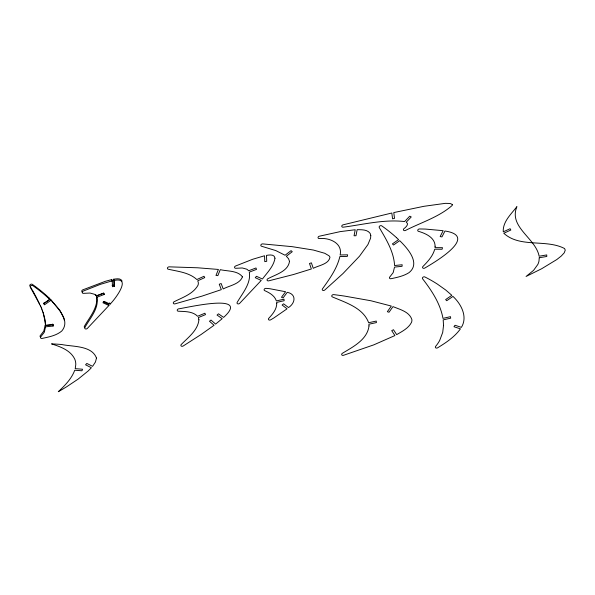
<?xml version="1.0" encoding="UTF-8"?>
<svg xmlns="http://www.w3.org/2000/svg" width="595" height="595" viewBox="0 0 595 595"><rect width="100%" height="100%" fill="white"/><g stroke="black" fill="none" stroke-linecap="round" stroke-linejoin="round"><path stroke-width="0.89" d="M52.665 324.796L45.138 325.577L45.592 326.826L53.119 326.045L52.724 324.015M53.119 326.045L53.23 324.483L45.644 325.272L43.688 314.591M45.138 325.577L43.777 331.11L40.564 335.26A1.547 1.16 -19.9 0 0 40.75 337.134M45.592 326.826L44.231 332.36L41.018 336.51A1.547 1.16 -19.9 0 0 40.609 337.915A1.547 1.16 -19.9 0 0 42.089 338.436C48.916 336.949 56.28 335.647 61.783 331.013C71.132 319.85 56.622 307.563 50.322 299.166L44.149 303.487L44.603 304.737L50.776 300.416M97 297.203L104.222 294.451L103.775 293.201L96.546 295.953C99.99 307.481 90.172 317.99 84.929 327.369A1.547 1.16 -19.9 0 0 85.316 328.871A1.547 1.16 -19.9 0 0 87.324 328.447L108.922 305.51L102.95 302.758L104.147 301.353L110.112 304.105C114.969 299.419 132.321 276.563 114.195 280.446L113.742 279.196C116.523 278.862 120.621 277.88 122.094 281.063M48.805 298.333L49.184 298.065L47.169 296.184A222.277 166.734 -19.9 0 0 32.353 284.365A1.547 1.16 -19.9 0 0 30.427 284.455A1.547 1.16 -19.9 0 0 29.884 286.017M49.184 298.065L49.638 299.315L43.472 303.636L44.603 304.737M82.422 292.004A1.547 1.16 -19.9 0 1 81.79 290.962A1.547 1.16 -19.9 0 1 82.779 289.854L105.36 281.301L111.786 279.576L112.239 280.833L100.429 284.328L83.233 291.104A1.547 1.16 -19.9 0 0 82.251 292.569A1.547 1.16 -19.9 0 0 83.731 293.342L90.001 293.045L94.389 294.242A8.888 6.664 -19.9 0 1 95.869 295.403L96.264 295.871L103.671 293.045L104.222 294.451M112.128 285.429L113.965 285.117L114.419 286.366L112.462 286.701L112.239 280.833M45.19 324.022L45.666 323.97M103.247 301.851L108.469 304.261L108.922 305.51M396.553 237.703L398.576 239.584L392.41 243.905L393.54 245.006L399.714 240.678C407.397 248.145 421.059 263.258 408.944 272.696C403.551 276.095 397.185 277.426 391.027 278.705A1.547 1.16 -19.9 0 1 389.546 278.177A1.547 1.16 -19.9 0 1 389.956 276.772L393.169 272.622L394.53 267.096L402.056 266.315L402.168 264.753L394.582 265.534C393.838 251.596 386.133 239.264 379.275 227.535A1.547 1.16 -19.9 0 1 379.818 225.974A1.547 1.16 -19.9 0 1 381.752 225.869A222.277 166.734 -19.9 0 1 396.56 237.695M49.638 299.315L47.615 297.433A222.277 166.734 -19.9 0 0 32.807 285.615A1.547 1.16 -19.9 0 0 30.881 285.704A1.547 1.16 -19.9 0 0 30.338 287.266L39.649 304.186M43.725 303.078L44.149 303.487M50.322 299.166L59.909 310.345L63.851 318.273M30.345 286.775L31.736 289.058M32.167 289.795L33.461 292.011M33.87 292.725L34.674 294.161M35.075 294.875L40.787 306.693M40.334 305.443L41.806 309.11M41.352 307.86L42.699 311.445M109.659 302.855L110.112 304.105M95.81 294.622L96.264 295.871M42.245 310.196L43.48 313.684M43.026 312.435L45.101 319.879L45.644 325.272M96.546 295.953C98.487 307.191 89.726 317.001 84.475 326.12A1.547 1.16 -19.9 0 0 84.765 327.577M64.074 318.972L64.327 320.318M114.195 280.446L114.419 286.366M113.742 279.196L113.965 285.117M111.786 279.576L111.838 281.048M276.757 303.264C276.801 309.229 272.659 314.153 268.799 318.266A1.547 1.16 -19.9 0 0 268.732 319.805A1.547 1.16 -19.9 0 0 270.636 319.835A142.309 106.75 -19.9 0 0 273.931 317.901L287.065 308.805L282.119 305.042L283.599 303.807L288.516 307.548C295.38 303.182 296.689 294.175 287.244 292.309L283.108 297.902L281.472 297.292L285.585 291.743L269.914 288.731A143.685 107.777 -19.9 0 0 266.039 288.352A1.547 1.16 -19.9 0 0 264.262 289.222A1.547 1.16 -19.9 0 0 264.723 290.65C269.461 292.733 274.697 295.663 276.37 300.921L283.986 299.196L284.179 300.706L276.682 302.401L276.757 303.264M539.256 257.747L538.973 261.079A20.118 15.091 -19.9 0 1 537.806 264.485L533.589 270.338L526.069 276.467L541.688 268.724L556.808 259.539L561.278 256.021L564.231 252.838L565.25 250.145L564.581 248.554C546.151 238.818 519.881 248.145 503.794 233.24L510.83 230.049L510.116 228.711L503.258 231.827C502.626 221.719 511.224 214.066 516.906 206.643C508.338 227.171 535.76 238.03 539.122 256.222L546.738 254.928L546.79 256.467L539.256 257.747M452.297 204.472L452.297 205.342C439.021 217.086 421.089 222.456 405.44 230.473A1.547 1.16 -19.9 0 1 403.596 230.22A1.547 1.16 -19.9 0 1 403.953 228.651C405.76 227.387 409.434 223.973 406.266 222.166L411.234 216.959L409.762 216.156L404.615 221.548C384.117 219.191 363.56 224.523 343.315 227.171A1.547 1.16 -19.9 0 1 341.768 226.301A1.547 1.16 -19.9 0 1 343.07 224.836L391.83 213.01L392.566 218.826L394.515 218.387L393.778 212.571L423.952 206.301L445.283 203.349L450.11 203.46L452.297 204.472M242.477 276.853C239.666 284.202 229.551 285.563 223.199 288.939L221.147 283.517L219.258 284.224L221.318 289.646L201.95 296.139L175.027 303.852A1.547 1.16 -19.9 0 1 173.338 303.219A1.547 1.16 -19.9 0 1 174.275 301.665C182.672 297.396 193.07 293.997 197.949 285.332A8.494 6.374 -19.9 0 0 198.15 281.896L197.704 280.81L204.732 277.62L204.018 276.281L196.841 279.546C189.195 272.495 178.061 271.454 168.34 269.238A1.547 1.16 -19.9 0 1 167.47 267.921A1.547 1.16 -19.9 0 1 169.218 266.843L197.644 267.787L218.41 269.446L215.978 275.433L217.837 275.656L220.269 269.661C227.491 271.394 237.621 270.398 242.477 276.853M289.505 261.354C288.144 271.394 275.723 274.526 268.062 278.631A1.547 1.16 -19.9 0 0 267.081 280.163A1.547 1.16 -19.9 0 0 268.717 280.847L293.603 274.488L311.356 268.985L309.489 263.496L311.386 262.834L313.253 268.315C318.734 265.37 328.745 264.306 329.994 257.181L329.057 255.813L324.766 253.292L313.416 250.049L292.234 246.672L262.715 243.898A1.547 1.16 -19.9 0 0 260.908 244.887A1.547 1.16 -19.9 0 0 261.636 246.27L275.857 250.607L285.065 255.255L291.059 250.659L292.264 251.7L286.336 256.252L288.568 258.758L289.505 261.354M198.916 319.768C197.919 330.322 188.236 337.35 181.349 344.393A1.547 1.16 -19.9 0 0 181.185 346A1.547 1.16 -19.9 0 0 183.156 346.015L201.036 334.539L214.066 325.272L209.455 321.24L211.009 320.065L215.613 324.089L222.203 318.667L217.056 315.075L218.491 313.81L223.616 317.388C251.536 292.152 186.205 307.905 178.626 308.842A1.547 1.16 -19.9 0 0 177.228 310.166A1.547 1.16 -19.9 0 0 178.448 311.23C184.911 311.564 192.698 311.259 197.577 316.265L204.896 313.238L205.52 314.614L198.373 317.566L198.916 319.768M96.479 358.064L95.453 361.998L92.589 366.334L86.811 363.426L85.561 364.802L91.385 367.732L88.194 370.953L78.19 379.067L66.893 386.616A178.864 134.165 -19.9 0 1 60.34 390.536L58.295 391.696C64.862 385.545 71.556 378.844 74.739 370.231L81.984 370.789L82.526 369.227L75.215 368.655L75.781 364.646A23.793 17.85 -19.9 0 0 74.747 359.12C70.53 350.195 60.281 346.677 51.527 343.888A175.079 131.331 -19.9 0 1 61.709 344.52C72.798 346.855 91.794 345.353 96.479 358.064M443.528 325.42L442.717 332.397L439.69 340.444A37.663 28.255 -19.9 0 1 435.652 346.35A1.547 1.16 -19.9 0 0 435.719 347.837A1.547 1.16 -19.9 0 0 437.6 347.815C446.042 342.653 454.595 337.001 460.441 328.849L453.978 326.744L454.982 325.264L461.393 327.354C467.975 316.785 461.118 303.926 452.966 296.414L446.748 300.698L445.64 299.59L451.836 295.313L445.774 290.062L437.325 284.06A175.547 131.681 -19.9 0 0 424.852 276.95A1.547 1.16 -19.9 0 0 422.933 277.24A1.547 1.16 -19.9 0 0 422.584 278.787C431.673 290.538 440.293 303.495 442.97 318.37L450.497 316.659L450.69 318.176L443.193 319.872L443.528 325.42M435.109 246.278L435.012 247.632L442.502 247.684L442.122 249.253L434.729 249.208C432.87 256.088 427.835 261.517 422.956 266.471A1.547 1.16 -19.9 0 0 422.866 268.033A1.547 1.16 -19.9 0 0 424.785 268.062C434.96 262.097 479.124 236.163 444.963 231.009L441.966 236.914L440.166 236.565L443.156 230.682L425.566 229.09A197.689 148.289 -19.9 0 0 419.52 228.963A1.547 1.16 -19.9 0 0 417.816 229.975A1.547 1.16 -19.9 0 0 418.493 231.321C425.618 233.426 435.079 237.546 435.109 246.278M274.987 258.208C273.678 266.411 267.207 272.629 262.417 279.033L256.452 276.281L255.255 277.687L261.227 280.438L239.629 303.376A1.547 1.16 -19.9 0 1 237.621 303.807A1.547 1.16 -19.9 0 1 237.234 302.297C242.485 293.179 251.246 283.369 249.305 272.131L256.527 269.379L255.976 267.973L248.569 270.799L248.175 270.331A8.888 6.664 -19.9 0 0 246.694 269.171L242.306 267.973L236.037 268.271A1.547 1.16 -19.9 0 1 234.556 267.497A1.547 1.16 -19.9 0 1 235.538 266.032L252.734 259.256L264.544 255.761L264.768 261.629L266.724 261.294L266.5 255.374C269.438 254.92 274.533 254.035 274.987 258.208M370.789 235.59L370.566 238.216L367.911 244.59L359.484 256.229L342.988 273.551L324.758 290.033A1.547 1.16 -19.9 0 1 322.773 290.338A1.547 1.16 -19.9 0 1 322.497 288.82C329.578 278.899 337.045 268.605 339.871 256.542L347.316 256.393L347.629 254.824L340.139 254.972C342.876 242.924 329.042 237.45 319.262 238.573A1.547 1.16 -19.9 0 1 318.035 237.554A1.547 1.16 -19.9 0 1 319.337 236.215L340.288 231.604L355.215 229.744L354.055 235.769L355.988 235.724L357.156 229.67C361.596 229.782 367.249 229.335 370.172 233.411L370.789 235.59M369.004 325.941C367.353 339.663 353.08 346.803 342.497 353.229A1.547 1.16 -19.9 0 0 341.753 354.799A1.547 1.16 -19.9 0 0 343.479 355.312L373.742 344.877L394.916 335.565L391.711 330.642L393.488 329.727L396.679 334.628C402.116 331.422 408.43 328.328 411.45 322.475A8.65 6.493 -19.9 0 0 411.866 319.56C409.36 311.661 399.788 309.467 392.983 306.611L389.018 312.263L387.352 311.698L391.302 306.053L370.923 300.758L344.602 296.094A508.413 381.365 -19.9 0 0 333.743 294.614A1.547 1.16 -19.9 0 0 331.891 295.492A1.547 1.16 -19.9 0 0 332.426 296.935C345.725 302.639 363.143 307.816 368.655 322.728L376.248 321.062L376.427 322.579L368.922 324.223L369.004 325.941"/></g></svg>
